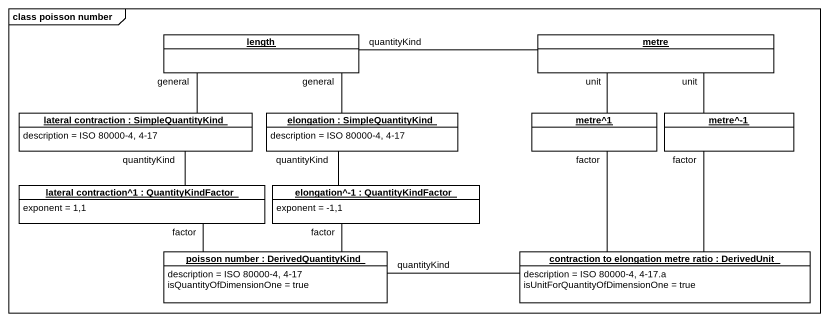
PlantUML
@startuml
mainframe class poisson number
hide circle
hide empty members
object length #FFFFFF
object metre #FFFFFF
object "lateral contraction : SimpleQuantityKind" as lateral_contraction #FFFFFF {
  description = ISO 80000-4, 4-17
}
object "elongation : SimpleQuantityKind" as elongation #FFFFFF {
  description = ISO 80000-4, 4-17
}
object "metre^1" as metre_1 #FFFFFF
object "metre^-1" as metre_1_2 #FFFFFF
object "lateral contraction^1 : QuantityKindFactor" as lateral_contraction_1 #FFFFFF {
  exponent = 1,1
}
object "elongation^-1 : QuantityKindFactor" as elongation_1 #FFFFFF {
  exponent = -1,1
}
object "poisson number : DerivedQuantityKind" as poisson_number #FFFFFF {
  description = ISO 80000-4, 4-17
  isQuantityOfDimensionOne = true
}
object "contraction to elongation metre ratio : DerivedUnit" as contraction_to_elongation #FFFFFF {
  description = ISO 80000-4, 4-17.a
  isUnitForQuantityOfDimensionOne = true
}
metre -left- length : quantityKind
metre -- metre_1 : unit
metre -- metre_1_2 : unit
lateral_contraction -up- length : general
lateral_contraction -- lateral_contraction_1 : quantityKind
elongation -up- length : general
elongation -- elongation_1 : quantityKind
metre_1 -- contraction_to_elongation : factor
metre_1_2 -- contraction_to_elongation : factor
lateral_contraction_1 -right- poisson_number : factor
elongation_1 -- poisson_number : factor
contraction_to_elongation -left- poisson_number : quantityKind
@enduml
